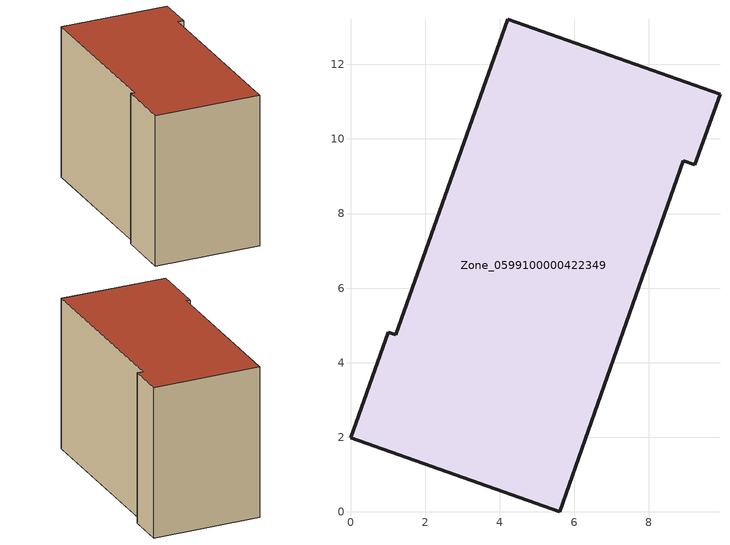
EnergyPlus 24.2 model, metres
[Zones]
Zone_0599100000422349
 floor ground (C_G): 4.22,13.21 9.91,11.2 9.24,9.31 8.93,9.42 5.62,0 0,1.99 1.01,4.82 1.21,4.74 z0.56
 wall outside (C_F): 1.01,4.82 0,1.99 5.62,0 8.93,9.42 9.24,9.31 9.91,11.2 4.22,13.21 1.21,4.74 1.01,4.82 z0.56:9.13
 roof outside (C_R): 4.22,13.21 1.21,4.74 1.01,4.82 0,1.99 5.62,0 8.93,9.42 9.24,9.31 9.91,11.2 z9.13
[BUILDING]
Pand.0599100000422349: North Axis=0; Terrain=City; Loads Convergence Tolerance Value=0.04; Temperature Convergence Tolerance Value=0.4; Solar Distribution=FullExterior; Maximum Number of Warmup Days=25; Minimum Number of Warmup Days=1
[Site:Location]
Rotterdam.The.Hague.AP_ZH_NLD Design_Conditions: Latitude=51.96; Longitude=4.45; Time Zone=1; Elevation=-4.5
[SITE:GROUNDTEMPERATURE:BUILDINGSURFACE]
18, 18, 18, 18, 18, 18, 18, 18, 18, 18, 18, 18
[MATERIAL] Thermal Absorptance=0.9; Solar Absorptance=0.7; Visible Absorptance=0.7
Name | Roughness | Thickness | Conductivity | Density | Specific Heat
G.TI.2006-2014 | MediumSmooth | 0.15 | 0.06 | 540 | 1210
F.TI.2006-2014 | Rough | 0.3 | 0.12 | 1920 | 840
R.TI.2006-2014 | MediumRough | 0.2 | 0.08 | 1500 | 1000
[CONSTRUCTION]
C_G: G.TI.2006-2014
C_F: F.TI.2006-2014
C_R: R.TI.2006-2014
[ZONE]
Zone_0599100000422349: Type=1; Multiplier=1; Ceiling Height=Autocalculate; Volume=Autocalculate; Floor Area=autocalculate; Part of Total Floor Area=Yes
[ZONEINFILTRATION:DESIGNFLOWRATE]
Infil_Zone_0599100000422349: Zone or ZoneList or Space or SpaceList=Zone_0599100000422349; Schedule=AlwaysOn; Design Flow Rate Calculation Method=Flow/Area; Flow Rate per Floor Area=0.0015; Constant Term Coefficient=1; Temperature Term Coefficient=0; Velocity Term Coefficient=0; Velocity Squared Term Coefficient=0
[HVACTEMPLATE:ZONE:IDEALLOADSAIRSYSTEM]
Zone_0599100000422349: Maximum Heating Supply Air Temperature=50; Minimum Cooling Supply Air Temperature=13; Maximum Heating Supply Air Humidity Ratio=0.0156; Minimum Cooling Supply Air Humidity Ratio=0.0077; Heating Limit=NoLimit; Cooling Limit=NoLimit; Dehumidification Control Type=ConstantSensibleHeatRatio; Cooling Sensible Heat Ratio=0.7; Dehumidification Setpoint=60; Humidification Control Type=None; Humidification Setpoint=30; Outdoor Air Method=None; Outdoor Air Flow Rate per Person=0.00944; Outdoor Air Flow Rate per Zone Floor Area=0; Outdoor Air Flow Rate per Zone=0; Demand Controlled Ventilation Type=None; Outdoor Air Economizer Type=NoEconomizer; Heat Recovery Type=None; Sensible Heat Recovery Effectiveness=0.7; Latent Heat Recovery Effectiveness=0.65
[ZONECONTROL:THERMOSTAT]
ThermostatControl_Zone_0599100000422349: Zone or ZoneList=Zone_0599100000422349; Control Type Schedule=DualSetpointControlType; Control 1=Thermostat_Zone_0599100000422349; Temperature Difference Between Cutout And Setpoint=0
[THERMOSTATSETPOINT:DUALSETPOINT]
Thermostat_Zone_0599100000422349: Heating Setpoint Temperature Schedule=HeatingSetpoint_Zone_0599100000422349; Cooling Setpoint Temperature Schedule=CoolingSetpoint_Zone_0599100000422349
[SCHEDULE:COMPACT]
HeatingSetpoint_Zone_0599100000422349: Through: 12/31, For: AllDays, Until: 24:00, 21
CoolingSetpoint_Zone_0599100000422349: Through: 12/31, For: AllDays, Until: 24:00, 24
DualSetpointControlType: Through: 12/31, For: AllDays, Until: 24:00, 4
AlwaysOn: Through: 12/31, For: AllDays, Until: 24:00, 1
